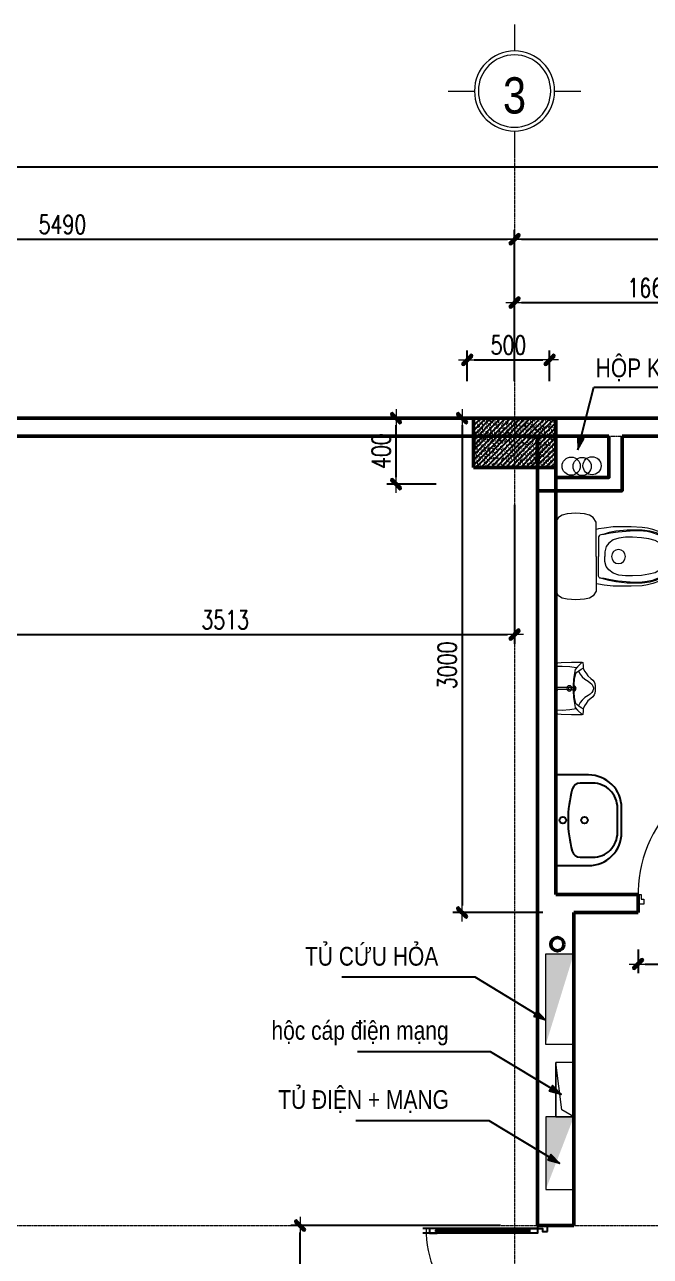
# Model space of a CAD drawing. Extents: x -165145 to 691808, y -202842 to 311040.
# Drawn here: x 457143 to 460942, y 278871 to 286346 of the extents above; entities that cross this region are included whole.
import ezdxf
from ezdxf.enums import TextEntityAlignment as Align

# ---------------------------------------------------------------- set-up
doc = ezdxf.new("R2010")
doc.units = 0
doc.header["$LTSCALE"] = 10
doc.header["$MEASUREMENT"] = 0
doc.linetypes.add('TIM', pattern=[26.01, 10, -3, 0.01, -3, 10])
doc.layers.get('0').update_dxf_attribs({"linetype": 'CONTINUOUS'})
doc.layers.get('Defpoints').update_dxf_attribs({"color": 5, "linetype": 'CONTINUOUS'})
doc.layers.add('AM_Funitur', color=35, linetype='CONTINUOUS')
for name, color, linetype, lineweight in [('ARROWS', 1, 'CONTINUOUS', 0), ('DIM', 8, 'CONTINUOUS', 13), ('DOOR', 8, 'CONTINUOUS', 9), ('netchia', 2, 'CONTINUOUS', 20), ('NOI THAT', 35, 'CONTINUOUS', 9), ('TEXT', 4, 'CONTINUOUS', 20), ('TRUC', 251, 'TIM', 5), ('wall', 7, 'CONTINUOUS', 50)]:
    doc.layers.add(name, color=color, linetype=linetype, lineweight=lineweight)
doc.styles.add('ROMANS', font='romans', dxfattribs={"width": 0.75, "bigfont": 'vns'})
doc.styles.add('VNARIALH', font='', dxfattribs={"width": 0.75})
doc.styles.add('VnArialNarrowH', font='')
doc.styles.add('VNCC-Arial', font='arial.ttf', dxfattribs={"width": 0.8})
doc.styles.get('VNARIALH').set_extended_font_data('.VnArialH')
doc.styles.get('VnArialNarrowH').set_extended_font_data('.VnArial NarrowH')
doc.dimstyles.new('fit0.75', dxfattribs={"dimscale": 0.5625, "dimtxt": 200, "dimasz": 75, "dimexe": 100, "dimexo": 400, "dimgap": 0.03, "dimtad": 0, "dimdec": 0, "dimdsep": 46, "dimtxsty": 'ROMANS', "dimblk": 'alex', "dimcen": 150, "dimclrd": 8, "dimclre": 8, "dimclrt": 7, "dimaunit": 1, "dimadec": 0, "dimazin": 0, "dimtfac": 0.072, "dimtdec": 0, "dimtix": 1, "dimtmove": 2, "dimatfit": 3, "dimldrblk": 'a-01', "dimfxl": 100, "dimtvp": 0.8, "dimtolj": 1, "dimarcsym": 0})

# ---------------------------------------------------------------- blocks, each defined once
blk = doc.blocks.new('alex')
at = {"layer": 'ARROWS'}
h = blk.add_hatch(color=1, dxfattribs=at)
edge = h.paths.add_edge_path()
edge.add_line((0.4, 0.74), (-0.74, -0.4))
edge.add_ellipse((-0.57, -0.57), major_axis=(0.17, 0.17), ratio=1, start_angle=90, end_angle=270)
edge.add_line((-0.4, -0.74), (0.74, 0.4))
edge.add_ellipse((0.57, 0.57), major_axis=(0.17, 0.17), ratio=1, start_angle=270, end_angle=450)
blk.add_lwpolyline([(0.4, 0.74), (-0.74, -0.4, 1), (-0.4, -0.74), (0.74, 0.4, 1)], format="xyb", close=True, dxfattribs=at)
at = {"layer": 'netchia', "color": 2}
for p, q in [((1.27, 0), (-1.27, 0)), ((0, -1.27), (0, 1.27))]:
    blk.add_line(p, q, dxfattribs=at)
blk = doc.blocks.new('*D826')
at = {"layer": 'Defpoints', "color": 0, "ltscale": 0.05, "transparency": 16777216}
for p in [(458815.4, 279058), (460257.7, 279058), (460260.9, 278363)]:
    blk.add_point(p, dxfattribs=at)
at = {"layer": 'DIM', "color": 8, "lineweight": -2, "ltscale": 0.05, "transparency": 16777216}
for p, q in [((460032.7, 279058), (458759.1, 279058)), ((458815.4, 278405.1), (458815.4, 279015.8)), ((460035.9, 278363), (458759.1, 278363))]:
    blk.add_line(p, q, dxfattribs=at)
at = {"layer": 'DIM', "color": 8, "lineweight": -2, "ltscale": 0.05, "transparency": 16777216, "xscale": 42.1875, "yscale": 42.1875, "zscale": 42.1875}
for p, rotation in [((458815.4, 279058), 90), ((458815.4, 278363), 270)]:
    blk.add_blockref('alex', p, dxfattribs=dict(at, rotation=rotation))
at = {"layer": 'DIM', "color": 7, "ltscale": 0.05, "transparency": 16777216, "insert": (458725.4, 278710.5), "char_height": 112.5, "attachment_point": 5, "rotation": 90, "style": 'ROMANS'}
blk.add_mtext('\\A1;695', dxfattribs=at)
blk = doc.blocks.new('a-01')
at = {"layer": 'ARROWS'}
blk.add_hatch(color=256, dxfattribs=at).paths.add_polyline_path([(-1.8, 0.49), (-1.8, -0.49), (0, 0)])
at = {"layer": 'netchia'}
blk.add_lwpolyline([(-1.8, 0.49), (-1.8, -0.49), (0, 0), (0, 0)], close=True, dxfattribs=at)
blk = doc.blocks.new('*D873')
at = {"layer": 'Defpoints', "color": 0, "ltscale": 0.05, "transparency": 16777216}
for p in [(460330.7, 284311.6), (459830.7, 283958), (460330.7, 283958)]:
    blk.add_point(p, dxfattribs=at)
at = {"layer": 'DIM', "color": 8, "lineweight": -2, "ltscale": 0.05, "transparency": 16777216}
for p, q in [((459830.7, 284183), (459830.7, 284367.9)), ((460330.7, 284183), (460330.7, 284367.9)), ((459872.8, 284311.6), (460288.5, 284311.6))]:
    blk.add_line(p, q, dxfattribs=at)
at = {"layer": 'DIM', "color": 8, "lineweight": -2, "ltscale": 0.05, "transparency": 16777216, "xscale": 42.1875, "yscale": 42.1875, "zscale": 42.1875, "rotation": 180}
blk.add_blockref('alex', (459830.7, 284311.6), dxfattribs=at)
at = {"layer": 'DIM', "color": 8, "lineweight": -2, "ltscale": 0.05, "transparency": 16777216, "xscale": 42.1875, "yscale": 42.1875, "zscale": 42.1875}
blk.add_blockref('alex', (460330.7, 284311.6), dxfattribs=at)
at = {"layer": 'DIM', "color": 7, "ltscale": 0.05, "transparency": 16777216, "insert": (460080.7, 284401.6), "char_height": 112.5, "attachment_point": 5, "style": 'ROMANS'}
blk.add_mtext('\\A1;500', dxfattribs=at)
blk = doc.blocks.new('tentruc')
at = {"layer": 'DIM'}
for p, q in [((0, 311.2), (0, 515.8)), ((-515.8, 0), (-311.2, 0)), ((-515.8, 0), (-311.2, 0)), ((311.2, 0), (515.8, 0)), ((311.2, 0), (515.8, 0)), ((0, -515.8), (0, -311.2))]:
    blk.add_line(p, q, dxfattribs=at)
at = {"layer": 'DIM', "ltscale": 0.5}
blk.add_circle((0, 0), 311.2, dxfattribs=at)
at = {"layer": 'DIM'}
blk.add_circle((0, 0), 281.2, dxfattribs=at)
at = {"layer": 'DIM', "color": 7, "linetype": 'ByBlock', "ltscale": 0.5, "style": 'VNARIALH', "width": 1.1}
blk.add_attdef('A', text='', height=281.2, dxfattribs=at).set_placement((0, -106.7), align=Align.CENTER)
blk = doc.blocks.new('*D876')
at = {"layer": 'Defpoints', "color": 0, "ltscale": 0.05, "transparency": 16777216}
for p in [(459398.1, 283958), (459867.7, 283958), (459867.7, 283558)]:
    blk.add_point(p, dxfattribs=at)
at = {"layer": 'DIM', "color": 8, "lineweight": -2, "ltscale": 0.05, "transparency": 16777216}
for p, q in [((459642.7, 283958), (459341.9, 283958)), ((459398.1, 283600.1), (459398.1, 283915.8)), ((459642.7, 283558), (459341.9, 283558))]:
    blk.add_line(p, q, dxfattribs=at)
at = {"layer": 'DIM', "color": 8, "lineweight": -2, "ltscale": 0.05, "transparency": 16777216, "xscale": 42.1875, "yscale": 42.1875, "zscale": 42.1875}
for p, rotation in [((459398.1, 283958), 90), ((459398.1, 283558), 270)]:
    blk.add_blockref('alex', p, dxfattribs=dict(at, rotation=rotation))
at = {"layer": 'DIM', "color": 7, "ltscale": 0.05, "transparency": 16777216, "insert": (459308.1, 283758), "char_height": 112.5, "attachment_point": 5, "rotation": 90, "style": 'ROMANS'}
blk.add_mtext('\\A1;400', dxfattribs=at)
blk = doc.blocks.new('*D878')
at = {"layer": 'Defpoints', "color": 0, "ltscale": 0.05, "transparency": 16777216}
for p in [(460349.3, 283958), (459799, 280957.9), (460514.7, 280957.9)]:
    blk.add_point(p, dxfattribs=at)
at = {"layer": 'DIM', "color": 8, "lineweight": -2, "ltscale": 0.05, "transparency": 16777216}
for p, q in [((460124.3, 283958), (459742.7, 283958)), ((459799, 283915.8), (459799, 281000.1)), ((460289.7, 280957.9), (459742.7, 280957.9))]:
    blk.add_line(p, q, dxfattribs=at)
at = {"layer": 'DIM', "color": 8, "lineweight": -2, "ltscale": 0.05, "transparency": 16777216, "xscale": 42.1875, "yscale": 42.1875, "zscale": 42.1875}
for p, rotation in [((459799, 283958), 90), ((459799, 280957.9), 270)]:
    blk.add_blockref('alex', p, dxfattribs=dict(at, rotation=rotation))
at = {"layer": 'DIM', "color": 7, "ltscale": 0.05, "transparency": 16777216, "insert": (459709, 282458), "char_height": 112.5, "attachment_point": 5, "rotation": 90, "style": 'ROMANS'}
blk.add_mtext('\\A1;3000', dxfattribs=at)
blk = doc.blocks.new('xi mb')
at = {"layer": 'NOI THAT'}
for p, q in [((-237.3, -17.6), (-208.9, 0)), ((-208.9, 0), (0, 0)), ((208.9, 0), (0, 0)), ((237.3, -17.6), (208.9, 0)), ((-262.5, -122.5), (-258.6, -69.7)), ((-258.6, -69.7), (-251.5, -38.9)), ((-251.5, -38.9), (-237.3, -17.6)), ((251.5, -38.9), (237.3, -17.6)), ((258.6, -69.7), (251.5, -38.9)), ((262.5, -122.5), (258.6, -69.7)), ((-258.6, -175.3), (-262.5, -122.5)), ((258.6, -175.3), (262.5, -122.5)), ((-251.5, -206.1), (-258.6, -175.3)), ((-237.3, -227.4), (-251.5, -206.1)), ((237.3, -227.4), (251.5, -206.1)), ((251.5, -206.1), (258.6, -175.3)), ((-208.9, -245), (-237.3, -227.4)), ((0, -245), (-208.9, -245)), ((-180, -348.9), (-173.2, -294.7)), ((-173.2, -294.7), (-167.8, -260.4)), ((-167.8, -260.4), (-165.1, -245)), ((-146, -324), (-136.6, -293.7)), ((-141.6, -331.9), (-133.4, -295.2)), ((-136.6, -293.7), (-131.6, -274.3)), ((-133.4, -295.2), (-131.5, -274.2)), ((-131.5, -274.2), (-130.6, -268.7)), ((-130.6, -268.7), (-126, -264.1)), ((-126, -264.1), (-119.6, -260.4)), ((-119.6, -260.4), (-108.6, -260.4)), ((-108.6, -260.4), (0, -260.4)), ((-61, -307.2), (-29.8, -298.9)), ((-29.8, -298.9), (0, -298.9)), ((0, -245), (208.9, -245)), ((108.6, -260.4), (0, -260.4)), ((29.8, -298.9), (0, -298.9)), ((61, -307.2), (29.8, -298.9)), ((119.6, -260.4), (108.6, -260.4)), ((126, -264.1), (119.6, -260.4)), ((130.6, -268.7), (126, -264.1)), ((131.5, -274.2), (130.6, -268.7)), ((133.4, -295.2), (131.5, -274.2)), ((136.6, -293.7), (131.6, -274.3)), ((141.6, -331.9), (133.4, -295.2)), ((146, -324), (136.6, -293.7)), ((167.8, -260.4), (165.1, -245)), ((173.2, -294.7), (167.8, -260.4)), ((180, -348.9), (173.2, -294.7)), ((208.9, -245), (237.3, -227.4)), ((-180, -458.3), (-180, -348.9)), ((-161.1, -434.3), (-153.9, -364.4)), ((-153.9, -364.4), (-146, -324)), ((-148.9, -379.6), (-141.6, -331.9)), ((-112.3, -383.2), (-101.3, -348.4)), ((-101.3, -348.4), (-81.2, -321.8)), ((-81.2, -321.8), (-61, -307.2)), ((81.2, -321.8), (61, -307.2)), ((101.3, -348.4), (81.2, -321.8)), ((112.3, -383.2), (101.3, -348.4)), ((148.9, -379.6), (141.6, -331.9)), ((153.9, -364.4), (146, -324)), ((161.1, -434.3), (153.9, -364.4)), ((180, -458.3), (180, -348.9)), ((-161.1, -479), (-161.1, -434.3)), ((-154.4, -451.1), (-148.9, -379.6)), ((-117.8, -424.5), (-112.3, -383.2)), ((-117.8, -465.7), (-117.8, -424.5)), ((117.8, -424.5), (112.3, -383.2)), ((117.8, -465.7), (117.8, -424.5)), ((154.4, -451.1), (148.9, -379.6)), ((161.1, -479), (161.1, -434.3)), ((-176.8, -525.1), (-180, -458.3)), ((-160.4, -525.9), (-161.1, -479)), ((-156.3, -511.6), (-154.4, -451.1)), ((-151.7, -554.6), (-156.3, -511.6)), ((-114.1, -521.6), (-117.8, -465.7)), ((-106.8, -564.7), (-114.1, -521.6)), ((106.8, -564.7), (114.1, -521.6)), ((114.1, -521.6), (117.8, -465.7)), ((151.7, -554.6), (156.3, -511.6)), ((156.3, -511.6), (154.4, -451.1)), ((160.4, -525.9), (161.1, -479)), ((176.8, -525.1), (180, -458.3)), ((-171.7, -557.8), (-176.8, -525.1)), ((-163.5, -589.4), (-171.7, -557.8)), ((-151.3, -624.1), (-163.5, -589.4)), ((-154.6, -572), (-160.4, -525.9)), ((-143.8, -611), (-154.6, -572)), ((-144.4, -587.6), (-151.7, -554.6)), ((-131.5, -622.5), (-144.4, -587.6)), ((-97.6, -604.1), (-106.8, -564.7)), ((97.6, -604.1), (106.8, -564.7)), ((131.5, -622.5), (144.4, -587.6)), ((143.8, -611), (154.6, -572)), ((144.4, -587.6), (151.7, -554.6)), ((151.3, -624.1), (163.5, -589.4)), ((154.6, -572), (160.4, -525.9)), ((163.5, -589.4), (171.7, -557.8)), ((171.7, -557.8), (176.8, -525.1)), ((-135, -660.8), (-151.3, -624.1)), ((-132.3, -635.5), (-143.8, -611)), ((-108.4, -688.4), (-135, -660.8)), ((-121.5, -655), (-132.3, -635.5)), ((-119.6, -645.4), (-131.5, -622.5)), ((-104.2, -672.3), (-121.5, -655)), ((-101.3, -665.5), (-119.6, -645.4)), ((-84.7, -691.7), (-104.2, -672.3)), ((-79.3, -688.5), (-101.3, -665.5)), ((-79.3, -635.3), (-97.6, -604.1)), ((-58.2, -663.7), (-79.3, -635.3)), ((-38.1, -678.4), (-58.2, -663.7)), ((38.1, -678.4), (58.2, -663.7)), ((58.2, -663.7), (79.3, -635.3)), ((79.3, -635.3), (97.6, -604.1)), ((79.3, -688.5), (101.3, -665.5)), ((84.7, -691.7), (104.2, -672.3)), ((101.3, -665.5), (119.6, -645.4)), ((104.2, -672.3), (121.5, -655)), ((108.4, -688.4), (135, -660.8)), ((119.6, -645.4), (131.5, -622.5)), ((121.5, -655), (132.3, -635.5)), ((132.3, -635.5), (143.8, -611)), ((135, -660.8), (151.3, -624.1)), ((-81.1, -710.4), (-108.4, -688.4)), ((-69.6, -701.8), (-84.7, -691.7)), ((-53.1, -718.5), (-81.1, -710.4)), ((-66.5, -696.7), (-79.3, -688.5)), ((-55.9, -706.2), (-69.6, -701.8)), ((-40.6, -703.3), (-66.5, -696.7)), ((-29.8, -711.4), (-55.9, -706.2)), ((-21.6, -725), (-53.1, -718.5)), ((0, -708), (-40.6, -703.3)), ((-18.9, -683.9), (-38.1, -678.4)), ((0, -713.2), (-29.8, -711.4)), ((0, -725), (-21.6, -725)), ((0, -686.6), (-18.9, -683.9)), ((0, -686.6), (18.9, -683.9)), ((0, -708), (40.6, -703.3)), ((0, -713.2), (29.8, -711.4)), ((0, -725), (21.6, -725)), ((18.9, -683.9), (38.1, -678.4)), ((21.6, -725), (53.1, -718.5)), ((29.8, -711.4), (55.9, -706.2)), ((40.6, -703.3), (66.5, -696.7)), ((53.1, -718.5), (81.1, -710.4)), ((55.9, -706.2), (69.6, -701.8)), ((66.5, -696.7), (79.3, -688.5)), ((69.6, -701.8), (84.7, -691.7)), ((81.1, -710.4), (108.4, -688.4))]:
    blk.add_line(p, q, dxfattribs=at)
for start, end in [(90, 270), (270, 90)]:
    blk.add_arc((0, -381.3), 42.3, start, end, dxfattribs=at)
blk = doc.blocks.new('*D829')
at = {"layer": 'Defpoints', "color": 0, "transparency": 16777216}
for p in [(460867.7, 280958), (461667.7, 280958), (461667.7, 280645.4)]:
    blk.add_point(p, dxfattribs=at)
at = {"layer": 'DIM', "color": 8, "lineweight": -2, "transparency": 16777216}
for p, q in [((460867.7, 280733), (460867.7, 280589.1)), ((461667.7, 280733), (461667.7, 280589.1)), ((460909.8, 280645.4), (461625.5, 280645.4))]:
    blk.add_line(p, q, dxfattribs=at)
at = {"layer": 'DIM', "color": 8, "lineweight": -2, "transparency": 16777216, "xscale": 42.1875, "yscale": 42.1875, "zscale": 42.1875, "rotation": 180}
blk.add_blockref('alex', (460867.7, 280645.4), dxfattribs=at)
at = {"layer": 'DIM', "color": 8, "lineweight": -2, "transparency": 16777216, "xscale": 42.1875, "yscale": 42.1875, "zscale": 42.1875}
blk.add_blockref('alex', (461667.7, 280645.4), dxfattribs=at)
at = {"layer": 'DIM', "color": 7, "transparency": 16777216, "insert": (461267.7, 280735.4), "char_height": 112.5, "attachment_point": 5, "style": 'ROMANS'}
blk.add_mtext('\\A1;800', dxfattribs=at)
blk = doc.blocks.new('tieu nam mb')
at = {"layer": 'NOI THAT'}
for p, q in [((-195.1, -16.5), (-190.6, 0)), ((-190.6, 0), (0, 0)), ((-167, -49.7), (-165.7, 0)), ((-15, -11.9), (-21.7, 0)), ((0, 0), (190.6, 0)), ((15, -11.9), (21.7, 0)), ((167, -49.7), (165.7, 0)), ((190.6, 0), (195.1, -16.5)), ((-200, -120.6), (-197.6, -41.4)), ((-197.6, -41.4), (-195.1, -16.5)), ((-163.8, -107.8), (-167, -49.7)), ((-7.2, -11.9), (-15, -11.9)), ((-7.2, -84.5), (-7.2, -11.9)), ((7.2, -11.9), (15, -11.9)), ((7.2, -84.5), (7.2, -11.9)), ((163.8, -107.8), (167, -49.7)), ((195.1, -16.5), (197.6, -41.4)), ((197.6, -41.4), (200, -120.6)), ((-200, -199.1), (-200, -120.6)), ((-165, -165.3), (-198.8, -202)), ((-144.6, -146.8), (-165, -165.3)), ((-155.1, -156.3), (-163.8, -107.8)), ((-147.1, -193.4), (-133.7, -174.9)), ((-69.2, -134.6), (-144.6, -146.8)), ((-133.7, -174.9), (-122.2, -160.8)), ((-106.9, -185.7), (-131.5, -172.1)), ((-122.2, -160.8), (-113.9, -152.5)), ((-113.9, -152.5), (-69.2, -142.9)), ((-88.4, -199.8), (-106.9, -185.7)), ((-16.2, -132.7), (-69.2, -134.6)), ((-69.2, -142.9), (-32.1, -139.1)), ((-32.1, -139.1), (0, -139.1)), ((0, -132.7), (-16.2, -132.7)), ((-7.8, -121.9), (-12.7, -132.7)), ((16.2, -132.7), (0, -132.7)), ((0, -139.1), (32.1, -139.1)), ((7.8, -121.9), (12.7, -132.7)), ((69.2, -134.6), (16.2, -132.7)), ((32.1, -139.1), (69.2, -142.9)), ((144.6, -146.8), (69.2, -134.6)), ((69.2, -142.9), (113.9, -152.5)), ((106.9, -185.7), (88.4, -199.8)), ((131.5, -172.1), (106.9, -185.7)), ((113.9, -152.5), (122.2, -160.8)), ((122.2, -160.8), (133.7, -174.9)), ((133.7, -174.9), (147.1, -193.4)), ((165, -165.3), (144.6, -146.8)), ((155.1, -156.3), (163.8, -107.8)), ((198.8, -202), (165, -165.3)), ((200, -120.6), (200, -199.1)), ((-197.6, -205), (-200, -199.1)), ((-170.6, -208.6), (-197.6, -205)), ((-154.6, -208.2), (-170.6, -208.6)), ((-154.6, -208.2), (-147.1, -193.4)), ((-132, -219.2), (-154.6, -208.2)), ((-114.6, -230.2), (-132, -219.2)), ((-94.8, -244.9), (-114.6, -230.2)), ((-76.4, -266.5), (-94.8, -244.9)), ((-69.2, -220.8), (-88.4, -199.8)), ((-63.1, -281.6), (-76.4, -266.5)), ((-55.1, -246.4), (-69.2, -220.8)), ((-43.6, -263), (-55.1, -246.4)), ((-32.1, -273.2), (-43.6, -263)), ((-18.1, -282.8), (-32.1, -273.2)), ((32.1, -273.2), (18.1, -282.8)), ((43.6, -263), (32.1, -273.2)), ((55.1, -246.4), (43.6, -263)), ((69.2, -220.8), (55.1, -246.4)), ((76.4, -266.5), (63.1, -281.6)), ((88.4, -199.8), (69.2, -220.8)), ((94.8, -244.9), (76.4, -266.5)), ((114.6, -230.2), (94.8, -244.9)), ((132, -219.2), (114.6, -230.2)), ((154.6, -208.2), (132, -219.2)), ((147.1, -193.4), (154.6, -208.2)), ((170.6, -208.6), (154.6, -208.2)), ((197.6, -205), (170.6, -208.6)), ((200, -199.1), (197.6, -205)), ((-49.3, -291.3), (-63.1, -281.6)), ((-37.3, -296.2), (-49.3, -291.3)), ((-18.7, -298.7), (-37.3, -296.2)), ((-7.2, -300), (-18.7, -298.7)), ((-3.4, -286), (-18.1, -282.8)), ((0, -300), (-7.2, -300)), ((0, -286), (-3.4, -286)), ((3.4, -286), (0, -286)), ((7.2, -300), (0, -300)), ((18.1, -282.8), (3.4, -286)), ((18.7, -298.7), (7.2, -300)), ((37.3, -296.2), (18.7, -298.7)), ((49.3, -291.3), (37.3, -296.2)), ((63.1, -281.6), (49.3, -291.3))]:
    blk.add_line(p, q, dxfattribs=at)
for centre, radius, start, end in [((0, -103.3), 20.1, 90, 270), ((0, -103.3), 10.1, 90, 270), ((0, -103.3), 20.1, 270, 90), ((0, -103.3), 10.1, 270, 90), ((0, -132.7), 21.8, 197.0327, 270), ((0, -132.7), 16.8, 202.3398, 270), ((0, -132.7), 21.8, 270, 342.9673), ((0, -132.7), 16.8, 270, 337.6602)]:
    blk.add_arc(centre, radius, start, end, dxfattribs=at)
blk = doc.blocks.new('*D837')
at = {"layer": 'Defpoints', "color": 0, "transparency": 16777216}
for p in [(460117.7, 285043.7), (454627.7, 283958), (460117.7, 283958)]:
    blk.add_point(p, dxfattribs=at)
at = {"layer": 'DIM', "color": 8, "lineweight": -2, "transparency": 16777216}
for p, q in [((454627.7, 284183), (454627.7, 285099.9)), ((460117.7, 284183), (460117.7, 285099.9)), ((454669.8, 285043.7), (460075.5, 285043.7))]:
    blk.add_line(p, q, dxfattribs=at)
at = {"layer": 'DIM', "color": 8, "lineweight": -2, "transparency": 16777216, "xscale": 42.1875, "yscale": 42.1875, "zscale": 42.1875, "rotation": 180}
blk.add_blockref('alex', (454627.7, 285043.7), dxfattribs=at)
at = {"layer": 'DIM', "color": 8, "lineweight": -2, "transparency": 16777216, "xscale": 42.1875, "yscale": 42.1875, "zscale": 42.1875}
blk.add_blockref('alex', (460117.7, 285043.7), dxfattribs=at)
at = {"layer": 'DIM', "color": 7, "transparency": 16777216, "insert": (457372.7, 285133.7), "char_height": 112.5, "attachment_point": 5, "style": 'ROMANS'}
blk.add_mtext('\\A1;5490', dxfattribs=at)
blk = doc.blocks.new('*D838')
at = {"layer": 'Defpoints', "color": 0, "transparency": 16777216}
for p in [(464177.7, 285043.7), (460117.7, 283958), (464177.7, 283958)]:
    blk.add_point(p, dxfattribs=at)
at = {"layer": 'DIM', "color": 8, "lineweight": -2, "transparency": 16777216}
for p, q in [((460117.7, 284183), (460117.7, 285099.9)), ((464177.7, 284183), (464177.7, 285099.9)), ((460159.8, 285043.7), (464135.5, 285043.7))]:
    blk.add_line(p, q, dxfattribs=at)
at = {"layer": 'DIM', "color": 8, "lineweight": -2, "transparency": 16777216, "xscale": 42.1875, "yscale": 42.1875, "zscale": 42.1875, "rotation": 180}
blk.add_blockref('alex', (460117.7, 285043.7), dxfattribs=at)
at = {"layer": 'DIM', "color": 8, "lineweight": -2, "transparency": 16777216, "xscale": 42.1875, "yscale": 42.1875, "zscale": 42.1875}
blk.add_blockref('alex', (464177.7, 285043.7), dxfattribs=at)
at = {"layer": 'DIM', "color": 7, "transparency": 16777216, "insert": (462147.7, 285133.7), "char_height": 112.5, "attachment_point": 5, "style": 'ROMANS'}
blk.add_mtext('\\A1;4060', dxfattribs=at)
blk = doc.blocks.new('*D839')
at = {"layer": 'Defpoints', "color": 0, "transparency": 16777216}
for p in [(461777.7, 284659.5), (460117.7, 283958), (461777.7, 283958)]:
    blk.add_point(p, dxfattribs=at)
at = {"layer": 'DIM', "color": 8, "lineweight": -2, "transparency": 16777216}
for p, q in [((460117.7, 284183), (460117.7, 284715.8)), ((460159.8, 284659.5), (461735.5, 284659.5)), ((461777.7, 284183), (461777.7, 284715.8))]:
    blk.add_line(p, q, dxfattribs=at)
at = {"layer": 'DIM', "color": 8, "lineweight": -2, "transparency": 16777216, "xscale": 42.1875, "yscale": 42.1875, "zscale": 42.1875, "rotation": 180}
blk.add_blockref('alex', (460117.7, 284659.5), dxfattribs=at)
at = {"layer": 'DIM', "color": 8, "lineweight": -2, "transparency": 16777216, "xscale": 42.1875, "yscale": 42.1875, "zscale": 42.1875}
blk.add_blockref('alex', (461777.7, 284659.5), dxfattribs=at)
at = {"layer": 'DIM', "color": 7, "transparency": 16777216, "insert": (460947.7, 284749.5), "char_height": 112.5, "attachment_point": 5, "style": 'ROMANS'}
blk.add_mtext('\\A1;1660', dxfattribs=at)
blk = doc.blocks.new('*D841')
at = {"layer": 'Defpoints', "color": 0, "transparency": 16777216}
for p in [(464177.7, 285484), (446677.7, 283957.9), (464177.7, 283957.9)]:
    blk.add_point(p, dxfattribs=at)
at = {"layer": 'DIM', "color": 8, "lineweight": -2, "transparency": 16777216}
for p, q in [((446677.7, 284182.9), (446677.7, 285540.3)), ((446719.8, 285484), (464135.5, 285484)), ((464177.7, 284182.9), (464177.7, 285540.3))]:
    blk.add_line(p, q, dxfattribs=at)
at = {"layer": 'DIM', "color": 8, "lineweight": -2, "transparency": 16777216, "xscale": 42.1875, "yscale": 42.1875, "zscale": 42.1875, "rotation": 180}
blk.add_blockref('alex', (446677.7, 285484), dxfattribs=at)
at = {"layer": 'DIM', "color": 8, "lineweight": -2, "transparency": 16777216, "xscale": 42.1875, "yscale": 42.1875, "zscale": 42.1875}
blk.add_blockref('alex', (464177.7, 285484), dxfattribs=at)
at = {"layer": 'DIM', "color": 7, "transparency": 16777216, "insert": (455427.7, 285574), "char_height": 112.5, "attachment_point": 5, "style": 'ROMANS'}
blk.add_mtext('\\A1;17500', dxfattribs=at)
blk = doc.blocks.new('*D911')
at = {"layer": 'Defpoints', "color": 0, "transparency": 16777216}
for p in [(456604.3, 283657.9), (460117.7, 283657.9), (460117.7, 282644.3)]:
    blk.add_point(p, dxfattribs=at)
at = {"layer": 'DIM', "color": 8, "lineweight": -2, "transparency": 16777216}
for p, q in [((456604.3, 283432.9), (456604.3, 282588)), ((460117.7, 283432.9), (460117.7, 282588)), ((456646.5, 282644.3), (460075.5, 282644.3))]:
    blk.add_line(p, q, dxfattribs=at)
at = {"layer": 'DIM', "color": 8, "lineweight": -2, "transparency": 16777216, "xscale": 42.1875, "yscale": 42.1875, "zscale": 42.1875, "rotation": 180}
blk.add_blockref('alex', (456604.3, 282644.3), dxfattribs=at)
at = {"layer": 'DIM', "color": 8, "lineweight": -2, "transparency": 16777216, "xscale": 42.1875, "yscale": 42.1875, "zscale": 42.1875}
blk.add_blockref('alex', (460117.7, 282644.3), dxfattribs=at)
at = {"layer": 'DIM', "color": 7, "transparency": 16777216, "insert": (458361, 282734.3), "char_height": 112.5, "attachment_point": 5, "style": 'ROMANS'}
blk.add_mtext('\\A1;3513', dxfattribs=at)

msp = doc.modelspace()

# ---------------------------------------------------------------- hatches: boundary and pattern name
at = {"layer": 'DIM'}
h = msp.add_hatch(dxfattribs=at)
h.set_pattern_fill('BT-01', color=3, scale=5, pattern_type=2)
h.set_pattern_definition([(50, (-786541.195, 554917.76), (35.8630091, -3.13760675), [3.75, -41.25]), (355, (-786541.195, 554917.76), (-6.9375667, 37.6096067), [3, -33]), (100.4514, (-786538.206, 554917.497), (28.9254691, 34.4719771), [3.1870095, -35.0571056]), (46.1842, (-786541.195, 554927.76), (53.3620524, -8.2759507), [5.625, -61.875]), (96.6356, (-786536.75, 554927.07), (46.7331353, 48.7058935), [4.7805144, -52.58565]), (351.1842, (-786541.195, 554927.76), (46.7330973, 48.70593), [4.5, -49.5]), (21, (-786536.195, 554925.26), (29.8453526, -20.1309445), [3.75, -41.25]), (326, (-786536.195, 554925.26), (12.1657666, 36.2575023), [3, -33]), (71.4514, (-786533.708, 554923.58), (42.0111314, 16.1265248), [3.1870095, -35.0571056]), (37.5, (-786541.195, 554917.759), (0.60799277, 16.64469269), [0, -32.6, 0, -33.5, 0, -33.125]), (7.5, (-786541.195, 554917.759), (13.15347687, 19.7205856), [0, -19.1, 0, -31.85, 0, -12.625]), (327.5, (-786552.345, 554917.759), (26.69112181, -1.12774359), [0, -12.5, 0, -39, 0, -51.75]), (317.5, (-786557.345, 554917.759), (29.15930847, 5.0052491), [0, -16.25, 0, -25.9, 0, -36.75]), (45, (-786541.195, 554917.759), (-15.0260191, 15.0260191), []), (45, (-786541.195, 554923.884), (-15.0260191, 15.0260191), [])])
h.paths.add_polyline_path([(459867.66154, 283957.9329), (460367.66154, 283957.9329), (460367.66154, 283657.9329), (459867.66154, 283657.9329)])
at = {"layer": 'DIM', "ltscale": 0.05}
h = msp.add_hatch(dxfattribs=at)
h.set_pattern_fill('AR-CONC', color=256, style=0)
h.set_pattern_definition([(310, (-555784.332, 135416.174), (7.172601826, 0.62752135), [0.75, -8.25]), (5, (-555784.332, 135416.174), (-1.387513336, -7.521921337), [0.6, -6.6]), (259.5486, (-555783.7345, 135416.2264), (5.785093817, -6.89439542), [0.6374019, -7.01142112]), (313.8158, (-555784.332, 135414.174), (10.67241049, 1.65519014), [1.125, -12.375]), (263.3644, (-555783.443, 135414.312), (9.34662706, -9.74117871), [0.95610288, -10.51713]), (8.8158, (-555784.332, 135414.174), (9.34661945, -9.74118601), [0.9, -9.9]), (339, (-555783.332, 135414.674), (5.96907052, 4.026188907), [0.75, -8.25]), (34, (-555783.332, 135414.674), (2.43315332, -7.25150045), [0.6, -6.6]), (288.5486, (-555782.835, 135415.01), (8.402226286, -3.225304967), [0.6374019, -7.01142112]), (322.5, (-555784.3323, 135416.1741), (0.121598553, -3.328938538), [0, -6.52, 0, -6.7, 0, -6.625]), (352.5, (-555784.3323, 135416.174), (2.630695374, -3.944117119), [0, -3.82, 0, -6.37, 0, -2.525]), (32.5, (-555786.5623, 135416.1741), (5.338224362, 0.225548717), [0, -2.5, 0, -7.8, 0, -10.35]), (42.5, (-555787.5623, 135416.174), (5.831861693, -1.001049823), [0, -3.25, 0, -5.18, 0, -7.35])])
h.paths.add_polyline_path([(460307.66154, 280157.95017), (460307.66154, 280707.95017), (460477.66154, 280707.95017)])
h = msp.add_hatch(dxfattribs=at)
h.set_pattern_fill('AR-CONC', color=256, style=0)
h.set_pattern_definition([(310, (-587349.106, 175719.8946), (7.172601826, 0.62752135), [0.75, -8.25]), (5, (-587349.106, 175719.8946), (-1.387513336, -7.521921337), [0.6, -6.6]), (259.5486, (-587348.508, 175719.947), (5.785093817, -6.89439542), [0.6374019, -7.01142112]), (313.8158, (-587349.106, 175717.895), (10.672410486, 1.65519014), [1.125, -12.375]), (263.3644, (-587348.216, 175718.033), (9.34662706, -9.74117871), [0.95610288, -10.51713]), (8.8158, (-587349.106, 175717.895), (9.34661945, -9.74118601), [0.9, -9.9]), (339, (-587348.106, 175718.3946), (5.96907052, 4.026188907), [0.75, -8.25]), (34, (-587348.106, 175718.3946), (2.43315332, -7.25150045), [0.6, -6.6]), (288.5486, (-587347.6084, 175718.73), (8.402226286, -3.225304967), [0.6374019, -7.01142112]), (322.5, (-587349.1058, 175719.8946), (0.121598553, -3.3289385383), [0, -6.52, 0, -6.7, 0, -6.625]), (352.5, (-587349.106, 175719.8946), (2.630695374, -3.944117119), [0, -3.82, 0, -6.37, 0, -2.525]), (32.5, (-587351.3358, 175719.8946), (5.338224362, 0.2255487173), [0, -2.5, 0, -7.8, 0, -10.35]), (42.5, (-587352.336, 175719.8946), (5.831861693, -1.001049823), [0, -3.25, 0, -5.18, 0, -7.35])])
h.paths.add_polyline_path([(460307.6616, 279277.95017), (460307.6616, 279717.95017), (460477.6616, 279717.95017)])

# ---------------------------------------------------------------- linework, layer by layer
for p, q in [((460257.7247, 279039.95017), (459561.73762, 279039.95017)), ((460257.7247, 279011.0557), (459561.73762, 279011.0557))]:
    msp.add_line(p, q)
for points in [[(459647.84267, 279011.0557), (459647.84267, 279039.95017), (459601.6115, 279039.95017), (459601.6115, 279011.0557)], [(460257.7247, 279039.95017), (460257.7247, 279011.0557), (460211.49353, 279011.0557), (460211.49353, 279039.95017)], [(460317.7247, 279021.95017), (460317.7247, 279057.95017), (460257.7247, 279057.95017), (460257.7247, 279039.95017), (460287.7247, 279039.95017), (460287.7247, 279021.95017)], [(459637.96878, 279022.61349), (460211.49353, 279022.61349), (460211.49353, 279028.39238), (459637.96878, 279028.39238)]]:
    msp.add_lwpolyline(points, close=True)
at = {"layer": 'AM_Funitur'}
for points in [[(460767.66154, 281592.95017, 0.4142135624), (460567.66154, 281792.95017), (460367.66154, 281792.95017), (460367.66154, 281242.95017), (460567.66154, 281242.95017, 0.4142135624), (460767.66154, 281442.95017)], [(460742.66154, 281592.95017, 0.4142135624), (460592.66154, 281742.95017), (460516.66234, 281742.95017, 0.3364473284), (460468.50855, 281706.41171, 0.1371474213), (460468.50855, 281329.48863, 0.3364473284), (460516.66234, 281292.95017), (460592.66154, 281292.95017, 0.4142135624), (460742.66154, 281442.95017)]]:
    msp.add_lwpolyline(points, format="xyb", close=True, dxfattribs=at)
for centre in [(460410.92687, 281517.95017), (460541.92687, 281517.95017)]:
    msp.add_circle(centre, 20, dxfattribs=at)
at = {"layer": 'DIM', "ltscale": 0.05}
msp.add_line((460367.6616, 279717.95017), (460367.6616, 280047.95017), dxfattribs=at)
for points in [[(460307.66154, 280707.95017), (460477.66154, 280707.95017), (460477.66154, 280157.95017), (460307.66154, 280157.95017)], [(460367.6616, 279717.95017), (460477.6616, 279717.95017), (460477.6616, 280047.95017), (460367.6616, 280047.95017)], [(460307.6616, 279277.95017), (460477.6616, 279277.95017), (460477.6616, 279717.95017), (460307.6616, 279717.95017)]]:
    msp.add_lwpolyline(points, close=True, dxfattribs=at)
msp.add_lwpolyline([(460477.6616, 279717.95017), (460403.88344, 279759.71245), (460367.6616, 280047.95017)], dxfattribs=at)
for centre in [(460461.56542, 283666.83272), (460528.1699, 283664.86382), (460588.3077, 283669.24706)]:
    msp.add_circle(centre, 55, dxfattribs=at)
at = {"layer": 'DIM'}
msp.add_arc((461649.66195, 281066.95151), 782.00042, 89.998139227, 184.327035165, dxfattribs=at)
at = {"layer": 'DIM', "ltscale": 0.05}
msp.add_arc((460257.7247, 279039.95017), 677.00749, 180, 270.26952378, dxfattribs=at)
at = {"layer": 'DOOR'}
msp.add_lwpolyline([(460903.66154, 281007.95017), (460867.66154, 281007.95017), (460867.66154, 281067.95017), (460885.66154, 281067.95017), (460885.66154, 281037.95017), (460903.66154, 281037.95017)], close=True, dxfattribs=at)
at = {"layer": 'TRUC', "ltscale": 0.05}
for p, q in [((460117.66154, 285540.28782), (460117.66154, 275107.78715)), ((444354.60887, 283957.91992), (466192.27634, 283957.9532)), ((444354.60904, 283847.91992), (466192.27651, 283847.9532)), ((444399.24615, 279057.91997), (466192.27881, 279057.9532))]:
    msp.add_line(p, q, dxfattribs=at)
at = {"layer": 'wall', "ltscale": 0.05}
for p, q in [((449327.66154, 283957.96064), (464177.66154, 283957.95233)), ((449327.66154, 283847.96055), (460691.04023, 283847.95274)), ((460257.66164, 279057.95017), (460257.66154, 283847.95261)), ((460367.66154, 281067.95017), (460367.66154, 283847.95261)), ((460771.04023, 283847.95267), (461667.66154, 283847.95477)), ((460867.66154, 281067.95017), (460367.66154, 281067.95017)), ((460867.66154, 280957.95017), (460477.66154, 280957.95017)), ((460477.66164, 279057.95017), (460477.66154, 280957.95017))]:
    msp.add_line(p, q, dxfattribs=at)
at = {"layer": 'wall', "color": 2, "ltscale": 0.05}
msp.add_lwpolyline([(459867.66154, 283657.9329), (460367.66154, 283657.9329), (460367.66154, 283957.9329), (459867.66154, 283957.9329)], close=True, dxfattribs=at)
at = {"layer": 'wall', "ltscale": 0.05}
for points in [[(460771.04023, 283847.95258), (460771.04023, 283517.95254), (460257.66154, 283517.95254)], [(460691.04023, 283847.95258), (460691.04023, 283597.95254), (460367.66154, 283597.95254)], [(460867.66154, 281067.95017), (460867.66154, 280957.95017)], [(460257.66164, 279057.95017), (460477.66164, 279057.95017)]]:
    msp.add_lwpolyline(points, dxfattribs=at)
msp.add_circle((460377.90249, 280765.38046), 40, dxfattribs=at)

# ---------------------------------------------------------------- block references
at = {"layer": 'AM_Funitur', "rotation": 90.00000000000001}
msp.add_blockref('xi mb', (460367.66154, 283117.95254), dxfattribs=at)
at = {"layer": 'DIM', "xscale": 0.7992125984251968, "yscale": 0.7992125984251968, "zscale": 0.7992125984251968, "rotation": 90}
msp.add_blockref('tieu nam mb', (460367.66154, 282317.95017), dxfattribs=at)
at = {"layer": 'TEXT'}
ref = msp.add_blockref('tentruc', (460117.66154, 285943.23067), dxfattribs=dict(at, xscale=-0.78125, yscale=0.78125, zscale=0.78125, rotation=180))
ref.add_attrib('A', '3', dxfattribs={"color": 7, "linetype": 'ByBlock', "ltscale": 0.5, "height": 219.72656, "style": 'VnArialNarrowH'}).set_placement((460117.66154, 285806.83792), align=Align.CENTER)

# ---------------------------------------------------------------- texts
at = {"layer": 'TEXT', "style": 'VNCC-Arial', "width": 0.8}
msp.add_text('HỘP KỸ THUẬT', height=113.90625, rotation=359.999927928, dxfattribs=at).set_placement((460610.60713, 284206.36176))
for s, p in [('TỦ CỨU HỎA', (458845.77219, 280635.53391)), ('hộc cáp điện mạng', (458641.97591, 280185.53258)), ('TỦ ĐIỆN + MẠNG', (458683.07982, 279766.08115))]:
    msp.add_text(s, height=113.90625, dxfattribs=at).set_placement(p)

# ---------------------------------------------------------------- dimensions: what is measured, and where the dimension line sits
at = {"layer": 'DIM'}
for base, p1, p2, picture, middle in [((464177.66154, 285484.03777), (446677.66154, 283957.94325), (464177.66154, 283957.94331), '*D841', (455427.66154, 285574.03777)), ((460117.66154, 285043.67168), (454627.66154, 283957.95771), (460117.66154, 283957.95771), '*D837', (457372.66154, 285133.67168)), ((464177.66154, 285043.67168), (460117.66154, 283957.95474), (464177.66154, 283957.95474), '*D838', (462147.66154, 285133.67168)), ((461777.66154, 284659.53783), (460117.66154, 283957.95474), (461777.66154, 283957.95042), '*D839', (460947.66154, 284749.53783)), ((460117.66154, 282644.2944), (456604.32821, 283657.9329), (460117.66154, 283657.9329), '*D911', (458360.99487, 282734.2944)), ((461667.66154, 280645.35618), (460867.66154, 280957.95017), (461667.66154, 280957.95017), '*D829', (461267.66154, 280735.35618))]:
    dim = msp.add_linear_dim(base=base, p1=p1, p2=p2, dimstyle='fit0.75', dxfattribs=at)
    dim.commit()
    dim.dimension.update_dxf_attribs({"geometry": picture, "text_midpoint": middle})
at = {"layer": 'DIM', "ltscale": 0.05}
dim = msp.add_linear_dim(base=(460330.66154, 284311.63642), p1=(459830.66154, 283957.95254), p2=(460330.66154, 283957.95254), dimstyle='fit0.75', dxfattribs=at)
dim.commit()
dim.dimension.update_dxf_attribs({"geometry": '*D873', "text_midpoint": (460080.66154, 284401.63642)})
for base, p1, p2, angle, picture, middle in [((459398.14326, 283957.95192), (459867.66154, 283557.95192), (459867.66154, 283957.95192), 270, '*D876', (459308.14326, 283757.95192)), ((459798.97178, 280957.94955), (460349.26581, 283957.95192), (460514.66154, 280957.94955), 90, '*D878', (459708.97178, 282457.95074)), ((458815.35612, 279057.95017), (460260.90938, 278362.95017), (460257.7247, 279057.95017), 90, '*D826', (458725.35612, 278710.45017))]:
    dim = msp.add_linear_dim(base=base, p1=p1, p2=p2, angle=angle, dimstyle='fit0.75', dxfattribs=at)
    dim.commit()
    dim.dimension.update_dxf_attribs({"geometry": picture, "text_midpoint": middle})

# ---------------------------------------------------------------- leaders
for points in [[(460502.08597, 283766.02693), (460599.58597, 284147.087), (461426.27313, 284147.08572)], [(460307.66154, 280305.55021), (459877.66154, 280565.43949), (459069.66359, 280565.43949)], [(460402.00184, 279852.61624), (459972.00184, 280112.50552), (459164.00389, 280112.50552)], [(460392.6616, 279434.11231), (459962.6616, 279694.00159), (459154.66365, 279694.00159)]]:
    msp.add_leader(points, dimstyle='fit0.75', override={"dimgap": 0.03, "dimtad": 0}, dxfattribs=at)

doc.saveas('drawing.dxf')
